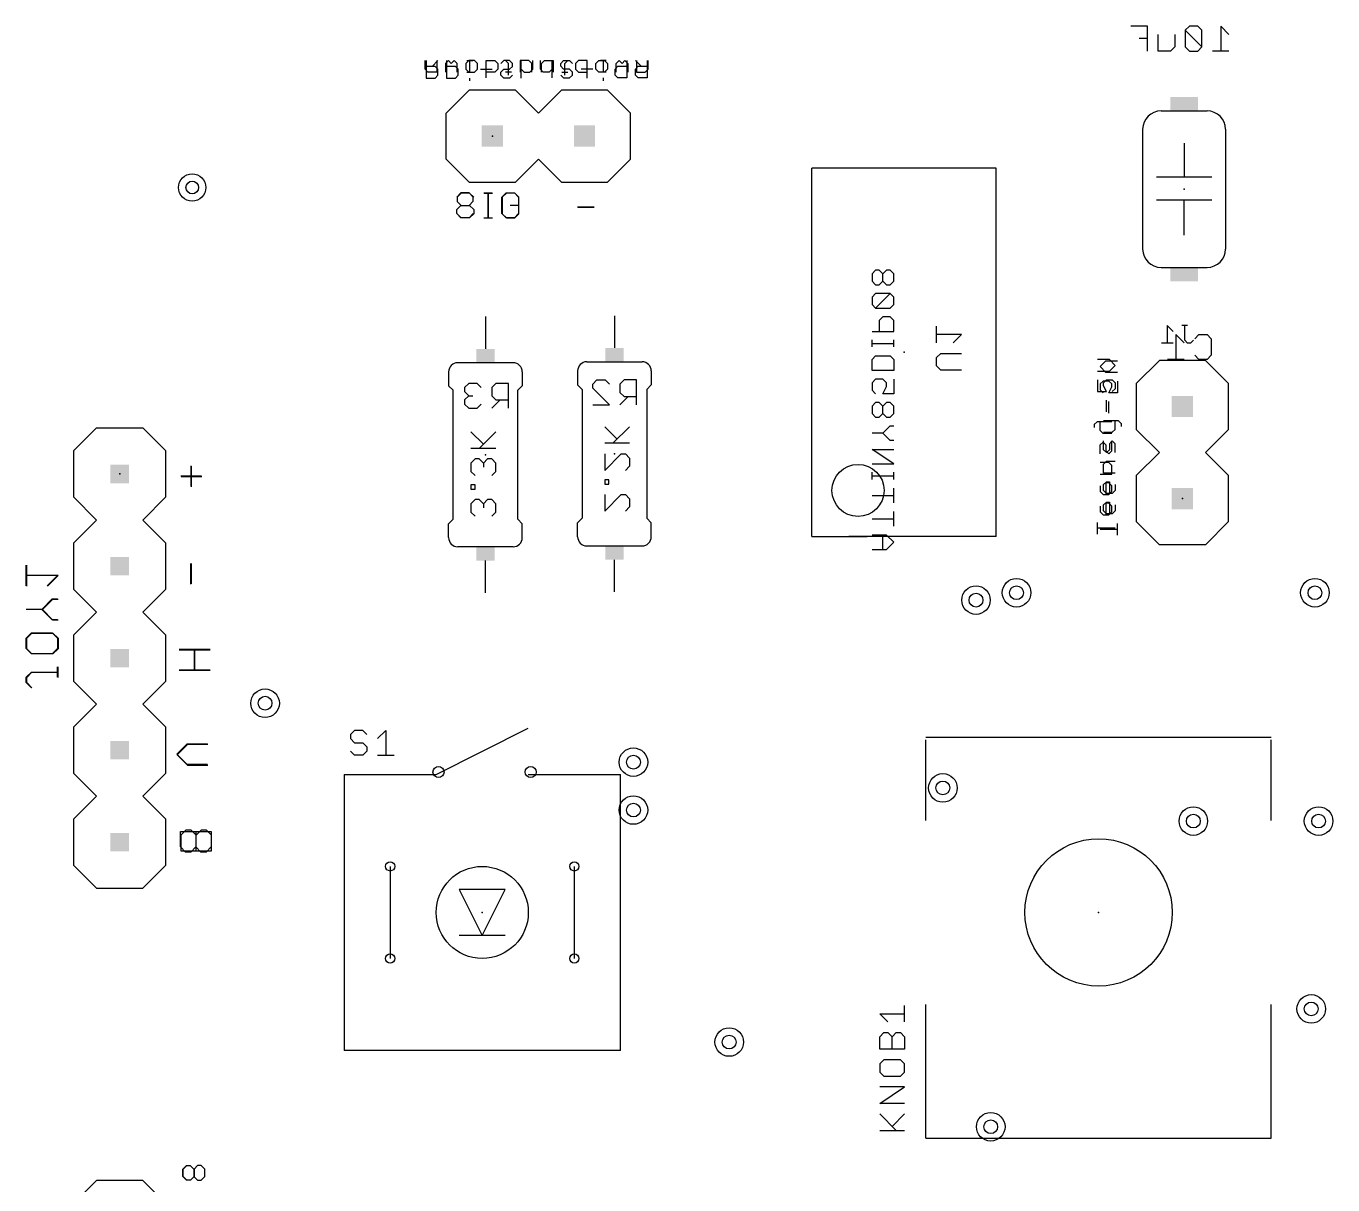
# Model space of a CAD drawing. Extents: x 0 to 100, y 1 to 103.
# Drawn here: x 0.42 to 36.46, y 67.48 to 99.45 of the extents above; entities that cross this region are included whole.
import ezdxf

# ---------------------------------------------------------------- set-up
doc = ezdxf.new("R2010")
doc.units = 0
for name, color, linetype in [('18', 82, 'CONTINUOUS'), ('21', 253, 'CONTINUOUS'), ('22', 253, 'CONTINUOUS'), ('23', 7, 'CONTINUOUS'), ('24', 7, 'CONTINUOUS'), ('25', 253, 'CONTINUOUS'), ('26', 253, 'CONTINUOUS'), ('27', 253, 'CONTINUOUS'), ('28', 253, 'CONTINUOUS'), ('44', 253, 'CONTINUOUS'), ('52', 253, 'CONTINUOUS')]:
    doc.layers.add(name, color=color, linetype=linetype)

# ---------------------------------------------------------------- blocks, each defined once
blk = doc.blocks.new('RECT')
blk.add_solid([(-0.5, -0.5), (0.5, -0.5), (-0.5, 0.5), (0.5, 0.5)])
blk = doc.blocks.new('ROUNDV')
blk.add_circle((0, 0), 0.5)

msp = doc.modelspace()

# ---------------------------------------------------------------- linework, layer by layer
at = {"layer": '21'}
for p, q in [((11.73, 78.81), (14.27, 80.08)), ((34.7625, 79.826), (25.2375, 79.826)), ((25.2375, 77.54), (25.2375, 79.7625)), ((34.7625, 77.54), (34.7625, 79.7625)), ((9.19, 78.81), (9.19, 71.19)), ((9.19, 78.81), (11.73, 78.81)), ((14.27, 78.81), (16.81, 78.81)), ((16.81, 71.19), (16.81, 78.81)), ((10.46, 76.27), (10.46, 73.73)), ((15.54, 76.27), (15.54, 73.73)), ((13.635, 75.635), (12.365, 75.635)), ((12.365, 75.635), (13, 74.365)), ((13, 74.365), (13.635, 75.635)), ((13, 74.365), (12.365, 74.365)), ((13.635, 74.365), (13, 74.365)), ((25.2375, 68.777), (25.2375, 72.46)), ((34.7625, 68.777), (34.7625, 72.46)), ((16.81, 71.19), (9.19, 71.19)), ((25.2375, 68.777), (34.7625, 68.777))]:
    msp.add_line(p, q, dxfattribs=at)
for centre, radius in [((11.794, 78.873), 0.1524), ((14.334, 78.873), 0.1524), ((30, 75), 2.032), ((10.46, 76.27), 0.127), ((13, 75), 1.27), ((15.54, 76.27), 0.127), ((10.46, 73.73), 0.127), ((15.54, 73.73), 0.127)]:
    msp.add_circle(centre, radius, dxfattribs=at)
at = {"layer": '22'}
for p, q in [((12.009, 97.054), (12.644, 97.689)), ((13.914, 97.689), (12.644, 97.689)), ((14.549, 97.054), (13.914, 97.689)), ((15.184, 97.689), (14.549, 97.054)), ((16.454, 97.689), (15.184, 97.689)), ((17.089, 97.054), (16.454, 97.689)), ((12.009, 95.784), (12.009, 97.054)), ((17.089, 95.784), (17.089, 97.054)), ((31.2154, 96.6046), (31.2154, 93.3026)), ((33.5014, 96.6046), (33.5014, 93.3026)), ((32.3584, 96.2236), (32.3584, 95.2838)), ((12.644, 95.149), (12.009, 95.784)), ((13.914, 95.149), (14.549, 95.784)), ((14.549, 95.784), (15.184, 95.149)), ((16.454, 95.149), (17.089, 95.784)), ((27.1746, 95.5324), (22.0946, 95.5324)), ((22.0946, 85.3724), (22.0946, 95.5324)), ((27.1746, 85.3724), (27.1746, 95.5324)), ((32.3584, 95.2838), (31.5964, 95.2838)), ((33.1204, 95.2838), (32.3584, 95.2838)), ((12.644, 95.149), (13.914, 95.149)), ((15.184, 95.149), (16.454, 95.149)), ((32.3584, 94.6488), (31.5964, 94.6488)), ((33.1204, 94.6488), (32.3584, 94.6488)), ((32.3584, 93.6836), (32.3584, 94.6488)), ((13.851, 90.1664), (12.327, 90.1664)), ((15.885, 90.1918), (17.409, 90.1918)), ((31.676, 90.226), (31.041, 89.591)), ((32.946, 90.226), (31.676, 90.226)), ((33.581, 89.591), (32.946, 90.226)), ((12.073, 89.9124), (12.073, 89.5314)), ((14.105, 89.9124), (14.105, 89.5314)), ((15.631, 89.9378), (15.631, 89.5568)), ((17.663, 89.9378), (17.663, 89.5568)), ((12.2, 89.4044), (12.073, 89.5314)), ((12.2, 85.8484), (12.2, 89.4044)), ((13.978, 89.4044), (14.105, 89.5314)), ((13.978, 85.8484), (13.978, 89.4044)), ((15.758, 89.4298), (15.631, 89.5568)), ((15.758, 89.4298), (15.758, 85.8738)), ((17.536, 89.4298), (17.663, 89.5568)), ((17.536, 89.4298), (17.536, 85.8738)), ((31.041, 89.591), (31.041, 88.321)), ((33.581, 88.321), (33.581, 89.591)), ((1.73, 87.7316), (2.365, 88.3666)), ((2.365, 88.3666), (3.635, 88.3666)), ((3.635, 88.3666), (4.27, 87.7316)), ((31.041, 88.321), (31.676, 87.686)), ((32.946, 87.686), (33.581, 88.321)), ((1.73, 87.7316), (1.73, 86.4616)), ((4.27, 86.4616), (4.27, 87.7316)), ((31.676, 87.686), (31.041, 87.051)), ((33.581, 87.051), (32.946, 87.686)), ((31.041, 87.051), (31.041, 85.781)), ((33.581, 85.781), (33.581, 87.051)), ((1.73, 86.4616), (2.365, 85.8266)), ((3.635, 85.8266), (4.27, 86.4616)), ((2.365, 85.8266), (1.73, 85.1916)), ((4.27, 85.1916), (3.635, 85.8266)), ((12.2, 85.8484), (12.073, 85.7214)), ((13.978, 85.8484), (14.105, 85.7214)), ((15.758, 85.8738), (15.631, 85.7468)), ((17.536, 85.8738), (17.663, 85.7468)), ((31.676, 85.146), (31.041, 85.781)), ((33.581, 85.781), (32.946, 85.146)), ((12.073, 85.3404), (12.073, 85.7214)), ((14.105, 85.3404), (14.105, 85.7214)), ((15.631, 85.3658), (15.631, 85.7468)), ((17.663, 85.3658), (17.663, 85.7468)), ((1.73, 85.1916), (1.73, 83.9216)), ((4.27, 83.9216), (4.27, 85.1916)), ((13.851, 85.0864), (12.327, 85.0864)), ((15.885, 85.1118), (17.409, 85.1118)), ((22.0946, 85.3724), (23.1106, 85.3724)), ((27.1746, 85.3724), (23.1106, 85.3724)), ((23.1106, 85.3724), (23.6186, 85.3724)), ((32.946, 85.146), (31.676, 85.146)), ((1.73, 83.9216), (2.365, 83.2866)), ((3.635, 83.2866), (4.27, 83.9216)), ((2.365, 83.2866), (1.73, 82.6516)), ((4.27, 82.6516), (3.635, 83.2866)), ((1.73, 82.6516), (1.73, 81.3816)), ((4.27, 81.3816), (4.27, 82.6516)), ((1.73, 81.3816), (2.365, 80.7466)), ((3.635, 80.7466), (4.27, 81.3816)), ((1.73, 80.1116), (2.365, 80.7466)), ((3.635, 80.7466), (4.27, 80.1116)), ((1.73, 80.1116), (1.73, 78.8416)), ((4.27, 78.8416), (4.27, 80.1116)), ((1.73, 78.8416), (2.365, 78.2066)), ((3.635, 78.2066), (4.27, 78.8416)), ((2.365, 78.2066), (1.73, 77.5716)), ((4.27, 77.5716), (3.635, 78.2066)), ((1.73, 77.5716), (1.73, 76.3016)), ((4.27, 76.3016), (4.27, 77.5716)), ((1.73, 76.3016), (2.365, 75.6666)), ((3.635, 75.6666), (4.27, 76.3016)), ((2.365, 75.6666), (3.635, 75.6666)), ((2.365, 67.603), (1.73, 66.968)), ((3.635, 67.603), (2.365, 67.603)), ((4.27, 66.968), (3.635, 67.603))]:
    msp.add_line(p, q, dxfattribs=at)
msp.add_circle((23.3646, 86.6424), 0.7184, dxfattribs=at)
for centre, radius, start, end in [((31.7234, 96.6046), 0.508, 90, 180), ((32.9934, 96.6046), 0.508, 0, 90), ((31.7234, 93.3026), 0.508, 180, 270), ((32.9934, 93.3026), 0.508, 270, 0), ((12.327, 89.9124), 0.254, 90, 180), ((13.851, 89.9124), 0.254, 0, 90), ((15.885, 89.9378), 0.254, 90, 180), ((17.409, 89.9378), 0.254, 0, 90), ((12.327, 85.3404), 0.254, 180, 270), ((13.851, 85.3404), 0.254, 270, 0), ((15.885, 85.3658), 0.254, 180, 270), ((17.409, 85.3658), 0.254, 270, 0)]:
    msp.add_arc(centre, radius, start, end, dxfattribs=at)
at = {"layer": '23'}
for p in [(13, 75), (30, 75)]:
    msp.add_point(p, dxfattribs=at)
at = {"layer": '24'}
for p in [(13.279, 96.419), (32.3584, 94.9536), (24.6346, 90.4524), (13.089, 87.6264), (16.647, 87.6518), (3, 87.0966), (32.311, 86.416)]:
    msp.add_point(p, dxfattribs=at)
at = {"layer": '25'}
for p, q in [((9.4779, 80.0239), (9.3635, 79.9095)), ((9.7067, 80.0239), (9.4779, 80.0239)), ((9.8211, 79.9095), (9.7067, 80.0239)), ((10.1119, 79.7951), (10.3407, 80.0239)), ((10.3407, 80.0239), (10.3407, 79.3375)), ((9.3635, 79.9095), (9.3635, 79.7951)), ((9.3635, 79.7951), (9.4779, 79.6807)), ((9.4779, 79.6807), (9.7067, 79.6807)), ((9.7067, 79.6807), (9.8211, 79.5663)), ((9.4779, 79.3375), (9.3635, 79.4519)), ((9.7067, 79.3375), (9.4779, 79.3375)), ((9.8211, 79.4519), (9.7067, 79.3375)), ((9.8211, 79.5663), (9.8211, 79.4519)), ((10.1119, 79.3375), (10.5695, 79.3375)), ((24.1909, 71.9782), (23.9621, 72.207)), ((23.9621, 72.207), (24.6485, 72.207)), ((24.6485, 71.9782), (24.6485, 72.4358)), ((23.9621, 71.5729), (24.0765, 71.6873)), ((23.9621, 71.2297), (23.9621, 71.5729)), ((24.0765, 71.6873), (24.1909, 71.6873)), ((24.1909, 71.6873), (24.3053, 71.5729)), ((24.3053, 71.5729), (24.4197, 71.6873)), ((24.3053, 71.2297), (24.3053, 71.5729)), ((24.4197, 71.6873), (24.5341, 71.6873)), ((24.5341, 71.6873), (24.6485, 71.5729)), ((24.6485, 71.5729), (24.6485, 71.2297)), ((24.6485, 71.2297), (23.9621, 71.2297)), ((24.0765, 70.9389), (23.9621, 70.8245)), ((23.9621, 70.8245), (23.9621, 70.5957)), ((24.5341, 70.9389), (24.0765, 70.9389)), ((24.6485, 70.8245), (24.5341, 70.9389)), ((24.6485, 70.5957), (24.6485, 70.8245)), ((23.9621, 70.5957), (24.0765, 70.4813)), ((24.0765, 70.4813), (24.5341, 70.4813)), ((24.5341, 70.4813), (24.6485, 70.5957)), ((23.9621, 69.7329), (24.6485, 70.1905)), ((24.6485, 70.1905), (23.9621, 70.1905)), ((24.6485, 69.7329), (23.9621, 69.7329)), ((24.4197, 68.9845), (23.9621, 69.4421)), ((24.3053, 69.0989), (24.6485, 69.4421)), ((23.9621, 68.9845), (24.6485, 68.9845))]:
    msp.add_line(p, q, dxfattribs=at)
at = {"layer": '26'}
for p, q in [((32.0562, 91.0285), (31.8952, 91.1895)), ((31.8952, 91.1895), (31.8952, 90.7065)), ((32.4565, 91.1895), (32.2955, 91.1895)), ((32.376, 90.787), (32.376, 91.1895)), ((25.5321, 90.7133), (25.5321, 91.1709)), ((26.2185, 90.9421), (25.5321, 90.9421)), ((25.9897, 90.7133), (26.2185, 90.9421)), ((32.3605, 90.7147), (32.1317, 90.9435)), ((32.1317, 90.9435), (32.1317, 90.2571)), ((32.6513, 90.8291), (32.7657, 90.9435)), ((32.7657, 90.9435), (32.9945, 90.9435)), ((32.9945, 90.9435), (33.1089, 90.8291)), ((33.1089, 90.8291), (33.1089, 90.3715)), ((32.0562, 90.7065), (31.7342, 90.7065)), ((32.4565, 90.7065), (32.376, 90.787)), ((32.537, 90.7065), (32.4565, 90.7065)), ((32.6175, 90.787), (32.537, 90.7065)), ((25.5321, 90.3081), (25.6465, 90.4225)), ((25.5321, 90.0793), (25.5321, 90.3081)), ((25.6465, 90.4225), (26.2185, 90.4225)), ((32.3605, 90.2571), (31.9029, 90.2571)), ((32.7657, 90.2571), (32.6513, 90.3715)), ((32.9945, 90.2571), (32.7657, 90.2571)), ((33.1089, 90.3715), (32.9945, 90.2571)), ((25.6465, 89.9649), (25.5321, 90.0793)), ((26.2185, 89.9649), (25.6465, 89.9649)), ((12.6287, 89.5965), (12.5143, 89.4821)), ((12.5143, 89.4821), (12.5143, 89.3677)), ((12.8575, 89.5965), (12.6287, 89.5965)), ((12.9719, 89.4821), (12.8575, 89.5965)), ((13.3771, 89.5965), (13.2627, 89.4821)), ((13.2627, 89.4821), (13.2627, 89.2533)), ((13.7203, 89.5965), (13.3771, 89.5965)), ((13.7203, 88.9101), (13.7203, 89.5965)), ((16.0483, 89.5775), (16.1627, 89.6919)), ((16.0483, 89.4631), (16.0483, 89.5775)), ((16.5059, 89.0055), (16.0483, 89.4631)), ((16.1627, 89.6919), (16.3915, 89.6919)), ((16.3915, 89.6919), (16.5059, 89.5775)), ((16.9111, 89.6919), (16.7967, 89.5775)), ((16.7967, 89.5775), (16.7967, 89.3487)), ((17.2543, 89.6919), (16.9111, 89.6919)), ((17.2543, 89.0055), (17.2543, 89.6919)), ((12.5143, 89.3677), (12.6287, 89.2533)), ((12.6287, 89.2533), (12.5143, 89.1389)), ((12.5143, 89.1389), (12.5143, 89.0245)), ((12.5143, 89.0245), (12.6287, 88.9101)), ((12.6287, 89.2533), (12.7431, 89.2533)), ((12.8575, 88.9101), (12.9719, 89.0245)), ((13.2627, 89.2533), (13.3771, 89.1389)), ((13.4915, 89.1389), (13.2627, 88.9101)), ((13.3771, 89.1389), (13.7203, 89.1389)), ((16.7967, 89.3487), (16.9111, 89.2343)), ((17.0255, 89.2343), (16.7967, 89.0055)), ((16.9111, 89.2343), (17.2543, 89.2343)), ((12.6287, 88.9101), (12.8575, 88.9101)), ((16.0483, 89.0055), (16.5059, 89.0055)), ((0.4362, 84.0033), (0.4362, 84.5795)), ((1.3005, 84.2914), (0.4362, 84.2914)), ((1.0124, 84.0033), (1.3005, 84.2914)), ((0.8684, 83.3559), (1.1565, 83.644)), ((1.1565, 83.644), (1.3005, 83.644)), ((0.8684, 83.3559), (0.4362, 83.3559)), ((1.1565, 83.0678), (0.8684, 83.3559)), ((1.3005, 83.0678), (1.1565, 83.0678)), ((0.4362, 82.5644), (0.5803, 82.7085)), ((0.4362, 82.2763), (0.4362, 82.5644)), ((0.5803, 82.7085), (1.1565, 82.7085)), ((1.1565, 82.7085), (1.3005, 82.5644)), ((1.3005, 82.5644), (1.3005, 82.2763)), ((0.5803, 82.1322), (0.4362, 82.2763)), ((1.3005, 82.2763), (1.1565, 82.1322)), ((1.1565, 82.1322), (0.5803, 82.1322)), ((0.4362, 81.4848), (0.5803, 81.6289)), ((0.4362, 81.3408), (0.4362, 81.4848)), ((0.5803, 81.6289), (1.3005, 81.6289)), ((1.3005, 81.4848), (1.3005, 81.7729)), ((0.5803, 81.1967), (0.4362, 81.3408))]:
    msp.add_line(p, q, dxfattribs=at)
at = {"layer": '27'}
for p, q in [((11.4233, 98.264), (11.4233, 98.5055)), ((11.7453, 98.5055), (11.7453, 98.1835)), ((12.0651, 98.5055), (11.9846, 98.425)), ((11.9846, 98.425), (11.9846, 98.1835)), ((12.1456, 98.425), (12.0651, 98.5055)), ((12.2261, 98.5055), (12.1456, 98.425)), ((12.3066, 98.425), (12.2261, 98.5055)), ((12.3066, 98.1835), (12.3066, 98.425)), ((12.6264, 98.5055), (12.5459, 98.425)), ((12.5459, 98.425), (12.5459, 98.264)), ((12.7874, 98.5055), (12.6264, 98.5055)), ((12.8679, 98.425), (12.7874, 98.5055)), ((12.8679, 98.264), (12.8679, 98.425)), ((13.1072, 98.0225), (13.1072, 98.5055)), ((13.1072, 98.5055), (13.3487, 98.5055)), ((13.3487, 98.5055), (13.4292, 98.425)), ((13.4292, 98.425), (13.4292, 98.264)), ((13.7229, 98.425), (13.6424, 98.5055)), ((13.7229, 98.103), (13.7229, 98.425)), ((14.2842, 98.5055), (14.0427, 98.5055)), ((14.0427, 98.5055), (14.0427, 98.1835)), ((14.3647, 98.425), (14.2842, 98.5055)), ((14.3647, 98.1835), (14.3647, 98.425)), ((14.6041, 98.264), (14.6041, 98.5055)), ((14.9261, 98.0225), (14.9261, 98.5055)), ((15.1654, 98.425), (15.2459, 98.5055)), ((15.1654, 98.3445), (15.1654, 98.425)), ((15.2459, 98.5055), (15.4069, 98.5055)), ((15.4069, 98.5055), (15.4874, 98.425)), ((16.4229, 98.5055), (16.2619, 98.5055)), ((16.3424, 98.1835), (16.3424, 98.5055)), ((16.9842, 98.5055), (16.9842, 98.0225)), ((17.3845, 98.3445), (17.2235, 98.5055)), ((17.5455, 98.5055), (17.5455, 98.0225)), ((11.5038, 98.1835), (11.4233, 98.264)), ((11.7453, 98.1835), (11.5038, 98.1835)), ((12.5459, 98.264), (12.6264, 98.1835)), ((12.6264, 98.1835), (12.7874, 98.1835)), ((12.7874, 98.1835), (12.8679, 98.264)), ((13.3487, 98.1835), (13.1072, 98.1835)), ((13.4292, 98.264), (13.3487, 98.1835)), ((13.8034, 98.1835), (13.6424, 98.1835)), ((14.6846, 98.1835), (14.6041, 98.264)), ((14.8456, 98.1835), (14.6846, 98.1835)), ((14.9261, 98.264), (14.8456, 98.1835)), ((15.2459, 98.264), (15.1654, 98.3445)), ((15.1654, 98.103), (15.2459, 98.0225)), ((15.4069, 98.264), (15.2459, 98.264)), ((15.4874, 98.1835), (15.4069, 98.264)), ((15.4069, 98.0225), (15.4874, 98.103)), ((15.4874, 98.103), (15.4874, 98.1835)), ((16.0487, 98.264), (15.7267, 98.264)), ((16.4229, 98.1835), (16.3424, 98.1835)), ((16.6622, 98.264), (16.7427, 98.3445)), ((16.6622, 98.103), (16.6622, 98.264)), ((16.7427, 98.0225), (16.6622, 98.103)), ((16.7427, 98.3445), (16.9842, 98.3445)), ((17.2235, 98.264), (17.304, 98.3445)), ((17.2235, 98.103), (17.2235, 98.264)), ((17.304, 98.0225), (17.2235, 98.103)), ((17.304, 98.3445), (17.5455, 98.3445)), ((15.2459, 98.0225), (15.4069, 98.0225)), ((16.3424, 97.942), (16.3424, 98.0225)), ((16.9842, 98.0225), (16.7427, 98.0225)), ((17.5455, 98.0225), (17.304, 98.0225)), ((12.4211, 94.8461), (12.3067, 94.7317)), ((12.6499, 94.8461), (12.4211, 94.8461)), ((12.7643, 94.7317), (12.6499, 94.8461)), ((13.0551, 94.8461), (13.2839, 94.8461)), ((13.1695, 94.1597), (13.1695, 94.8461)), ((13.6685, 94.8461), (13.5541, 94.7317)), ((13.8973, 94.8461), (13.6685, 94.8461)), ((14.0117, 94.7317), (13.8973, 94.8461)), ((12.3067, 94.7317), (12.3067, 94.6173)), ((12.3067, 94.6173), (12.4211, 94.5029)), ((12.4211, 94.5029), (12.6499, 94.5029)), ((12.6499, 94.5029), (12.7643, 94.3885)), ((13.5541, 94.7317), (13.5541, 94.2741)), ((14.0117, 94.5029), (13.7829, 94.5029)), ((14.0117, 94.2741), (14.0117, 94.5029)), ((15.6341, 94.4529), (16.0917, 94.4529)), ((12.4211, 94.1597), (12.3067, 94.2741)), ((12.6499, 94.1597), (12.4211, 94.1597)), ((12.7643, 94.2741), (12.6499, 94.1597)), ((12.7643, 94.3885), (12.7643, 94.2741)), ((13.0551, 94.1597), (13.2839, 94.1597)), ((13.5541, 94.2741), (13.6685, 94.1597)), ((13.6685, 94.1597), (13.8973, 94.1597)), ((13.8973, 94.1597), (14.0117, 94.2741)), ((30.2965, 90.252), (29.9745, 90.252)), ((30.4575, 90.091), (30.2965, 90.252)), ((29.9745, 89.93), (30.2965, 89.93)), ((30.2965, 89.93), (30.4575, 90.091)), ((29.9745, 89.6907), (29.9745, 89.3687)), ((30.1355, 89.6102), (30.216, 89.6907)), ((30.1355, 89.5297), (30.1355, 89.6102)), ((30.216, 89.3687), (30.1355, 89.5297)), ((30.216, 89.6907), (30.377, 89.6907)), ((30.377, 89.6907), (30.4575, 89.6102)), ((30.4575, 89.4492), (30.377, 89.3687)), ((30.4575, 89.6102), (30.4575, 89.4492)), ((29.9745, 89.3687), (30.216, 89.3687)), ((30.216, 88.8074), (30.216, 89.1294)), ((30.1355, 88.5681), (30.538, 88.5681)), ((30.377, 88.246), (30.4575, 88.3265)), ((30.4575, 88.3265), (30.4575, 88.5681)), ((30.538, 88.5681), (30.6185, 88.4876)), ((30.6185, 88.4876), (30.6185, 88.407)), ((30.1355, 88.246), (30.377, 88.246)), ((30.1355, 87.7652), (30.1355, 88.0067)), ((30.377, 88.0067), (30.2965, 87.9262)), ((30.4575, 87.9262), (30.377, 88.0067)), ((30.216, 87.6847), (30.1355, 87.7652)), ((30.2965, 87.7652), (30.216, 87.6847)), ((30.2965, 87.9262), (30.2965, 87.7652)), ((30.4575, 87.6847), (30.4575, 87.9262)), ((4.9796, 86.742), (4.9796, 87.3076)), ((30.1355, 87.3649), (30.216, 87.4454)), ((30.1355, 87.1234), (30.1355, 87.3649)), ((30.216, 87.4454), (30.4575, 87.4454)), ((4.6969, 87.0248), (5.2624, 87.0248)), ((30.4575, 87.1234), (30.1355, 87.1234)), ((30.1355, 86.8036), (30.216, 86.8841)), ((30.216, 86.8841), (30.2965, 86.8841)), ((30.2965, 86.8841), (30.2965, 86.5621)), ((30.1355, 86.6426), (30.1355, 86.8036)), ((30.216, 86.5621), (30.1355, 86.6426)), ((30.377, 86.5621), (30.216, 86.5621)), ((30.4575, 86.6426), (30.377, 86.5621)), ((30.4575, 86.8036), (30.4575, 86.6426)), ((30.1355, 86.2423), (30.216, 86.3228)), ((30.1355, 86.0813), (30.1355, 86.2423)), ((30.216, 86.3228), (30.2965, 86.3228)), ((30.2965, 86.3228), (30.2965, 86.0008)), ((30.4575, 86.2423), (30.4575, 86.0813)), ((30.216, 86.0008), (30.1355, 86.0813)), ((30.377, 86.0008), (30.216, 86.0008)), ((30.4575, 86.0813), (30.377, 86.0008)), ((29.9745, 85.4395), (29.9745, 85.7615)), ((30.4575, 85.6005), (29.9745, 85.6005)), ((4.9796, 84.062), (4.9796, 84.6276)), ((4.6455, 82.2476), (5.4938, 82.2476)), ((5.0696, 81.682), (5.0696, 82.2476)), ((5.4938, 81.682), (4.6455, 81.682)), ((4.869, 79.6304), (4.5862, 79.3476)), ((4.5862, 79.3476), (4.869, 79.0649)), ((5.4345, 79.6304), (4.869, 79.6304)), ((4.869, 79.0649), (5.4345, 79.0649)), ((4.6762, 77.2304), (5.5245, 77.2304)), ((4.6762, 76.8062), (4.6762, 77.2304)), ((5.1004, 77.2304), (5.1004, 76.8062)), ((5.5245, 77.2304), (5.5245, 76.8062)), ((4.8176, 76.6649), (4.6762, 76.8062)), ((5.1004, 76.8062), (4.959, 76.6649)), ((5.2418, 76.6649), (5.1004, 76.8062)), ((5.5245, 76.8062), (5.3831, 76.6649)), ((4.959, 76.6649), (4.8176, 76.6649)), ((5.3831, 76.6649), (5.2418, 76.6649)), ((4.7508, 67.9164), (4.8506, 68.0162)), ((4.7508, 67.7167), (4.7508, 67.9164)), ((5.1501, 68.0162), (5.0503, 67.9164)), ((5.0503, 67.9164), (5.0503, 67.7167)), ((5.2499, 68.0162), (5.1501, 68.0162)), ((5.3497, 67.9164), (5.2499, 68.0162)), ((5.3497, 67.7167), (5.3497, 67.9164)), ((4.8506, 67.6169), (4.7508, 67.7167)), ((4.9504, 67.6169), (4.8506, 67.6169)), ((5.0503, 67.7167), (4.9504, 67.6169)), ((5.2499, 67.6169), (5.3497, 67.7167))]:
    msp.add_line(p, q, dxfattribs=at)
at = {"layer": '28'}
for p, q in [((31.3507, 99.4515), (30.8931, 99.4515)), ((31.3507, 98.7651), (31.3507, 99.4515)), ((31.6415, 98.7651), (31.6415, 99.2227)), ((32.0991, 99.2227), (32.0991, 98.8795)), ((32.5043, 99.4515), (32.3899, 99.3371)), ((32.3899, 99.3371), (32.3899, 98.8795)), ((32.8475, 98.8795), (32.3899, 99.3371)), ((32.7331, 99.4515), (32.5043, 99.4515)), ((32.8475, 99.3371), (32.7331, 99.4515)), ((32.8475, 98.8795), (32.8475, 99.3371)), ((33.5959, 99.2227), (33.3671, 99.4515)), ((33.3671, 99.4515), (33.3671, 98.7651)), ((31.3507, 99.1083), (31.1219, 99.1083)), ((31.9847, 98.7651), (31.6415, 98.7651)), ((32.0991, 98.8795), (31.9847, 98.7651)), ((32.3899, 98.8795), (32.5043, 98.7651)), ((32.5043, 98.7651), (32.7331, 98.7651)), ((32.7331, 98.7651), (32.8475, 98.8795)), ((33.5959, 98.7651), (33.1383, 98.7651)), ((11.4565, 98.5025), (11.4565, 98.0195)), ((11.6175, 98.3415), (11.7785, 98.5025)), ((12.0178, 98.5025), (12.0178, 98.0195)), ((12.5791, 98.5025), (12.7401, 98.5025)), ((12.6596, 98.1805), (12.6596, 98.5025)), ((13.5951, 98.5025), (13.5146, 98.422)), ((13.7561, 98.5025), (13.5951, 98.5025)), ((13.8366, 98.422), (13.7561, 98.5025)), ((13.8366, 98.3415), (13.8366, 98.422)), ((14.0759, 98.0195), (14.0759, 98.5025)), ((14.3979, 98.261), (14.3979, 98.5025)), ((14.6373, 98.422), (14.7178, 98.5025)), ((14.6373, 98.1805), (14.6373, 98.422)), ((14.7178, 98.5025), (14.9593, 98.5025)), ((14.9593, 98.5025), (14.9593, 98.1805)), ((15.2791, 98.422), (15.3596, 98.5025)), ((15.2791, 98.1), (15.2791, 98.422)), ((15.6533, 98.5025), (15.5728, 98.422)), ((15.5728, 98.422), (15.5728, 98.261)), ((15.8948, 98.5025), (15.6533, 98.5025)), ((15.8948, 98.0195), (15.8948, 98.5025)), ((16.1341, 98.422), (16.2146, 98.5025)), ((16.1341, 98.261), (16.1341, 98.422)), ((16.2146, 98.5025), (16.3756, 98.5025)), ((16.3756, 98.5025), (16.4561, 98.422)), ((16.4561, 98.422), (16.4561, 98.261)), ((16.6954, 98.422), (16.7759, 98.5025)), ((16.6954, 98.1805), (16.6954, 98.422)), ((16.7759, 98.5025), (16.8564, 98.422)), ((16.8564, 98.422), (16.9369, 98.5025)), ((16.9369, 98.5025), (17.0174, 98.422)), ((17.0174, 98.422), (17.0174, 98.1805)), ((17.2567, 98.5025), (17.2567, 98.1805)), ((17.5787, 98.261), (17.5787, 98.5025)), ((11.698, 98.3415), (11.4565, 98.3415)), ((11.7785, 98.261), (11.698, 98.3415)), ((11.698, 98.0195), (11.7785, 98.1)), ((11.7785, 98.1), (11.7785, 98.261)), ((12.2593, 98.3415), (12.0178, 98.3415)), ((12.3398, 98.261), (12.2593, 98.3415)), ((12.2593, 98.0195), (12.3398, 98.1)), ((12.3398, 98.1), (12.3398, 98.261)), ((12.5791, 98.1805), (12.6596, 98.1805)), ((12.9533, 98.261), (13.2753, 98.261)), ((13.5146, 98.1805), (13.5951, 98.261)), ((13.5146, 98.1), (13.5146, 98.1805)), ((13.5951, 98.0195), (13.5146, 98.1)), ((13.5951, 98.261), (13.7561, 98.261)), ((13.7561, 98.261), (13.8366, 98.3415)), ((13.8366, 98.1), (13.7561, 98.0195)), ((14.0759, 98.261), (14.1564, 98.1805)), ((14.1564, 98.1805), (14.3175, 98.1805)), ((14.3175, 98.1805), (14.3979, 98.261)), ((15.1986, 98.1805), (15.3596, 98.1805)), ((15.5728, 98.261), (15.6533, 98.1805)), ((15.6533, 98.1805), (15.8948, 98.1805)), ((16.2146, 98.1805), (16.1341, 98.261)), ((16.3756, 98.1805), (16.2146, 98.1805)), ((16.4561, 98.261), (16.3756, 98.1805)), ((17.2567, 98.1805), (17.4982, 98.1805)), ((17.4982, 98.1805), (17.5787, 98.261)), ((11.4565, 98.0195), (11.698, 98.0195)), ((12.0178, 98.0195), (12.2593, 98.0195)), ((12.6596, 97.939), (12.6596, 98.0195)), ((13.7561, 98.0195), (13.5951, 98.0195)), ((12.4099, 94.8505), (12.2955, 94.7361)), ((12.6387, 94.8505), (12.4099, 94.8505)), ((12.7531, 94.7361), (12.6387, 94.8505)), ((13.0439, 94.8505), (13.2727, 94.8505)), ((13.1583, 94.8505), (13.1583, 94.1641)), ((13.5429, 94.7361), (13.6573, 94.8505)), ((13.6573, 94.8505), (13.8861, 94.8505)), ((13.8861, 94.8505), (14.0005, 94.7361)), ((12.2955, 94.3929), (12.4099, 94.5073)), ((12.4099, 94.5073), (12.6387, 94.5073)), ((12.6387, 94.5073), (12.7531, 94.6217)), ((12.7531, 94.6217), (12.7531, 94.7361)), ((13.5429, 94.2785), (13.5429, 94.7361)), ((14.0005, 94.5073), (13.7717, 94.5073)), ((14.0005, 94.7361), (14.0005, 94.5073)), ((15.6315, 94.4653), (16.0891, 94.4653)), ((12.2955, 94.2785), (12.2955, 94.3929)), ((12.4099, 94.1641), (12.2955, 94.2785)), ((12.6387, 94.1641), (12.4099, 94.1641)), ((12.7531, 94.2785), (12.6387, 94.1641)), ((13.0439, 94.1641), (13.2727, 94.1641)), ((13.6573, 94.1641), (13.5429, 94.2785)), ((13.8861, 94.1641), (13.6573, 94.1641)), ((14.0005, 94.2785), (13.8861, 94.1641)), ((23.851, 92.7179), (23.7512, 92.6181)), ((23.9508, 92.7179), (23.851, 92.7179)), ((24.0507, 92.6181), (23.9508, 92.7179)), ((24.1505, 92.7179), (24.0507, 92.6181)), ((24.2503, 92.7179), (24.1505, 92.7179)), ((24.3501, 92.6181), (24.2503, 92.7179)), ((23.7512, 92.6181), (23.7512, 92.4185)), ((23.7512, 92.4185), (23.851, 92.3186)), ((23.851, 92.3186), (23.9508, 92.3186)), ((23.9508, 92.3186), (24.0507, 92.4185)), ((24.0507, 92.4185), (24.0507, 92.6181)), ((24.0507, 92.4185), (24.1505, 92.3186)), ((24.1505, 92.3186), (24.2503, 92.3186)), ((24.2503, 92.3186), (24.3501, 92.4185)), ((24.3501, 92.4185), (24.3501, 92.6181)), ((23.851, 92.0734), (23.7512, 91.9735)), ((23.7512, 91.9735), (23.7512, 91.7739)), ((24.2503, 92.0734), (23.851, 92.0734)), ((23.851, 91.6741), (24.2503, 92.0734)), ((24.3501, 91.9735), (24.2503, 92.0734)), ((24.3501, 91.7739), (24.3501, 91.9735)), ((23.7512, 91.7739), (23.851, 91.6741)), ((23.851, 91.6741), (24.2503, 91.6741)), ((24.2503, 91.6741), (24.3501, 91.7739)), ((24.0507, 91.4288), (23.9508, 91.329)), ((23.9508, 91.329), (23.9508, 91.0295)), ((24.2503, 91.4288), (24.0507, 91.4288)), ((24.3501, 91.329), (24.2503, 91.4288)), ((24.3501, 91.0295), (24.3501, 91.329)), ((23.7512, 91.0295), (24.3501, 91.0295)), ((23.7512, 90.5998), (23.7512, 90.7995)), ((23.7512, 90.6997), (24.3501, 90.6997)), ((24.3501, 90.5998), (24.3501, 90.7995)), ((23.7512, 90.2547), (23.851, 90.3546)), ((23.7512, 89.9553), (23.7512, 90.2547)), ((23.851, 90.3546), (24.2503, 90.3546)), ((24.2503, 90.3546), (24.3501, 90.2547)), ((24.3501, 90.2547), (24.3501, 89.9553)), ((30.0425, 90.061), (30.2035, 90.222)), ((30.2035, 90.222), (30.5255, 90.222)), ((24.3501, 89.9553), (23.7512, 89.9553)), ((30.2035, 89.9), (30.0425, 90.061)), ((30.5255, 89.9), (30.2035, 89.9)), ((23.851, 89.71), (23.7512, 89.6102)), ((23.7512, 89.6102), (23.7512, 89.4106)), ((23.7512, 89.4106), (23.851, 89.3107)), ((24.0507, 89.71), (23.851, 89.71)), ((24.1505, 89.6102), (24.0507, 89.71)), ((24.0507, 89.3107), (24.1505, 89.5104)), ((24.1505, 89.5104), (24.1505, 89.6102)), ((24.3501, 89.71), (24.3501, 89.3107)), ((30.123, 89.6607), (30.0425, 89.5802)), ((30.0425, 89.5802), (30.0425, 89.4192)), ((30.0425, 89.4192), (30.123, 89.3387)), ((30.284, 89.6607), (30.123, 89.6607)), ((30.3645, 89.5802), (30.284, 89.6607)), ((30.284, 89.3387), (30.3645, 89.4997)), ((30.3645, 89.4997), (30.3645, 89.5802)), ((30.5255, 89.6607), (30.5255, 89.3387)), ((23.851, 89.0655), (23.7512, 88.9656)), ((23.9508, 89.0655), (23.851, 89.0655)), ((24.0507, 88.9656), (23.9508, 89.0655)), ((24.3501, 89.3107), (24.0507, 89.3107)), ((24.1505, 89.0655), (24.0507, 88.9656)), ((24.2503, 89.0655), (24.1505, 89.0655)), ((24.3501, 88.9656), (24.2503, 89.0655)), ((30.5255, 89.3387), (30.284, 89.3387)), ((30.284, 88.7774), (30.284, 89.0994)), ((23.7512, 88.9656), (23.7512, 88.766)), ((23.7512, 88.766), (23.851, 88.6662)), ((23.851, 88.6662), (23.9508, 88.6662)), ((23.9508, 88.6662), (24.0507, 88.766)), ((24.0507, 88.766), (24.0507, 88.9656)), ((24.0507, 88.766), (24.1505, 88.6662)), ((24.1505, 88.6662), (24.2503, 88.6662)), ((24.2503, 88.6662), (24.3501, 88.766)), ((24.3501, 88.766), (24.3501, 88.9656)), ((16.7207, 88.0567), (16.3775, 88.3999)), ((16.6063, 87.9423), (17.0639, 88.3999)), ((24.0507, 88.2213), (24.2503, 88.4209)), ((24.2503, 88.4209), (24.3501, 88.4209)), ((29.962, 88.5381), (29.8815, 88.4576)), ((29.8815, 88.4576), (29.8815, 88.3771)), ((30.3645, 88.5381), (29.962, 88.5381)), ((30.0425, 88.2965), (30.0425, 88.5381)), ((13.0317, 87.9173), (12.6885, 88.2605)), ((12.9173, 87.8029), (13.3749, 88.2605)), ((17.0639, 87.9423), (16.3775, 87.9423)), ((24.0507, 88.2213), (23.7512, 88.2213)), ((24.2503, 88.0216), (24.0507, 88.2213)), ((24.3501, 88.0216), (24.2503, 88.0216)), ((30.123, 88.216), (30.0425, 88.2965)), ((30.0425, 87.8962), (30.123, 87.9767)), ((30.3645, 88.216), (30.123, 88.216)), ((30.123, 87.9767), (30.2035, 87.8962)), ((30.3645, 87.7352), (30.3645, 87.9767)), ((13.3749, 87.8029), (12.6885, 87.8029)), ((16.3775, 87.6515), (16.3775, 87.1939)), ((16.3775, 87.1939), (16.8351, 87.6515)), ((16.8351, 87.6515), (16.9495, 87.6515)), ((16.9495, 87.6515), (17.0639, 87.5371)), ((24.3501, 87.3771), (23.7512, 87.7764)), ((23.7512, 87.7764), (24.3501, 87.7764)), ((30.0425, 87.6547), (30.0425, 87.8962)), ((30.2035, 87.8962), (30.2035, 87.7352)), ((30.2035, 87.7352), (30.284, 87.6547)), ((30.284, 87.6547), (30.3645, 87.7352)), ((4.9734, 86.756), (4.9734, 87.3216)), ((12.8029, 87.5121), (12.6885, 87.3977)), ((12.6885, 87.3977), (12.6885, 87.1689)), ((12.9173, 87.5121), (12.8029, 87.5121)), ((13.0317, 87.3977), (12.9173, 87.5121)), ((13.1461, 87.5121), (13.0317, 87.3977)), ((13.0317, 87.3977), (13.0317, 87.2833)), ((13.2605, 87.5121), (13.1461, 87.5121)), ((13.3749, 87.3977), (13.2605, 87.5121)), ((13.3749, 87.1689), (13.3749, 87.3977)), ((17.0639, 87.3083), (16.9495, 87.1939)), ((17.0639, 87.5371), (17.0639, 87.3083)), ((23.7512, 87.3771), (24.3501, 87.3771)), ((30.284, 87.4154), (30.0425, 87.4154)), ((30.3645, 87.3349), (30.284, 87.4154)), ((30.3645, 87.0934), (30.3645, 87.3349)), ((5.2561, 87.0388), (4.6906, 87.0388)), ((12.6885, 87.1689), (12.8029, 87.0545)), ((13.2605, 87.0545), (13.3749, 87.1689)), ((16.4919, 86.9341), (16.3775, 86.9341)), ((16.3775, 86.9341), (16.3775, 86.8197)), ((16.4919, 86.8197), (16.4919, 86.9341)), ((23.7512, 86.9474), (23.7512, 87.147)), ((23.7512, 87.0472), (24.3501, 87.0472)), ((24.3501, 86.9474), (24.3501, 87.147)), ((30.0425, 87.0934), (30.3645, 87.0934)), ((12.8029, 86.7947), (12.6885, 86.7947)), ((12.6885, 86.7947), (12.6885, 86.6803)), ((12.6885, 86.6803), (12.8029, 86.6803)), ((12.8029, 86.6803), (12.8029, 86.7947)), ((16.3775, 86.8197), (16.4919, 86.8197)), ((16.3775, 86.5289), (16.3775, 86.0713)), ((16.3775, 86.0713), (16.8351, 86.5289)), ((16.8351, 86.5289), (16.9495, 86.5289)), ((16.9495, 86.5289), (17.0639, 86.4145)), ((23.7512, 86.5025), (24.3501, 86.5025)), ((24.3501, 86.3028), (24.3501, 86.7021)), ((30.0425, 86.7736), (30.0425, 86.6126)), ((30.0425, 86.6126), (30.123, 86.5321)), ((30.123, 86.5321), (30.284, 86.5321)), ((30.284, 86.8541), (30.2035, 86.8541)), ((30.2035, 86.8541), (30.2035, 86.5321)), ((30.3645, 86.7736), (30.284, 86.8541)), ((30.284, 86.5321), (30.3645, 86.6126)), ((30.3645, 86.6126), (30.3645, 86.7736)), ((12.8029, 86.3895), (12.6885, 86.2751)), ((12.6885, 86.2751), (12.6885, 86.0463)), ((12.9173, 86.3895), (12.8029, 86.3895)), ((13.0317, 86.2751), (12.9173, 86.3895)), ((13.1461, 86.3895), (13.0317, 86.2751)), ((13.0317, 86.2751), (13.0317, 86.1607)), ((13.2605, 86.3895), (13.1461, 86.3895)), ((13.3749, 86.2751), (13.2605, 86.3895)), ((13.3749, 86.0463), (13.3749, 86.2751)), ((17.0639, 86.1857), (16.9495, 86.0713)), ((17.0639, 86.4145), (17.0639, 86.1857)), ((30.0425, 86.2123), (30.0425, 86.0513)), ((30.284, 86.2928), (30.2035, 86.2928)), ((30.2035, 86.2928), (30.2035, 85.9708)), ((30.3645, 86.2123), (30.284, 86.2928)), ((30.3645, 86.0513), (30.3645, 86.2123)), ((12.6885, 86.0463), (12.8029, 85.9319)), ((13.2605, 85.9319), (13.3749, 86.0463)), ((23.7512, 85.8579), (24.3501, 85.8579)), ((24.3501, 85.6583), (24.3501, 86.0576)), ((30.0425, 86.0513), (30.123, 85.9708)), ((30.123, 85.9708), (30.284, 85.9708)), ((30.284, 85.9708), (30.3645, 86.0513)), ((30.0425, 85.5705), (30.5255, 85.5705)), ((30.5255, 85.4095), (30.5255, 85.7315)), ((24.1505, 85.413), (23.7512, 85.413)), ((24.0507, 85.0137), (24.0507, 85.413)), ((24.3501, 85.2134), (24.1505, 85.413)), ((24.1505, 85.0137), (24.3501, 85.2134)), ((23.7512, 85.0137), (24.1505, 85.0137)), ((0.4202, 84.0073), (0.4202, 84.5835)), ((4.9664, 84.058), (4.9664, 84.6236)), ((1.2845, 84.2954), (0.4202, 84.2954)), ((0.9964, 84.0073), (1.2845, 84.2954)), ((0.8524, 83.3599), (1.1405, 83.648)), ((1.1405, 83.648), (1.2845, 83.648)), ((0.8524, 83.3599), (0.4202, 83.3599)), ((1.1405, 83.0718), (0.8524, 83.3599)), ((1.2845, 83.0718), (1.1405, 83.0718)), ((0.4202, 82.5684), (0.5643, 82.7125)), ((0.4202, 82.2803), (0.4202, 82.5684)), ((0.5643, 82.7125), (1.1405, 82.7125)), ((1.1405, 82.7125), (1.2845, 82.5684)), ((1.2845, 82.5684), (1.2845, 82.2803)), ((0.5643, 82.1362), (0.4202, 82.2803)), ((1.2845, 82.2803), (1.1405, 82.1362)), ((5.4915, 82.2506), (4.6432, 82.2506)), ((5.0674, 81.685), (5.0674, 82.2506)), ((1.1405, 82.1362), (0.5643, 82.1362)), ((0.4202, 81.4888), (0.5643, 81.6329)), ((0.4202, 81.3448), (0.4202, 81.4888)), ((0.5643, 81.6329), (1.2845, 81.6329)), ((1.2845, 81.4888), (1.2845, 81.7769)), ((4.6432, 81.685), (5.4915, 81.685)), ((0.5643, 81.2007), (0.4202, 81.3448)), ((4.5762, 79.3668), (4.859, 79.6496)), ((4.859, 79.084), (4.5762, 79.3668)), ((4.859, 79.6496), (5.4245, 79.6496)), ((5.4245, 79.084), (4.859, 79.084)), ((4.8276, 77.2696), (4.6862, 77.1282)), ((4.969, 77.2696), (4.8276, 77.2696)), ((5.1104, 77.1282), (4.969, 77.2696)), ((5.2518, 77.2696), (5.1104, 77.1282)), ((5.3931, 77.2696), (5.2518, 77.2696)), ((5.5345, 77.1282), (5.3931, 77.2696)), ((4.6862, 77.1282), (4.6862, 76.704)), ((5.1104, 76.704), (5.1104, 77.1282)), ((5.5345, 76.704), (5.5345, 77.1282)), ((4.6862, 76.704), (5.5345, 76.704)), ((4.7463, 67.9174), (4.8461, 68.0172)), ((4.7463, 67.7177), (4.7463, 67.9174)), ((4.8461, 68.0172), (4.9459, 68.0172)), ((4.9459, 68.0172), (5.0457, 67.9174)), ((5.0457, 67.9174), (5.0457, 67.7177)), ((5.3452, 67.9174), (5.2454, 68.0172)), ((5.3452, 67.7177), (5.3452, 67.9174)), ((4.8461, 67.6179), (4.7463, 67.7177)), ((5.0457, 67.7177), (5.1456, 67.6179)), ((5.1456, 67.6179), (5.2454, 67.6179)), ((5.2454, 67.6179), (5.3452, 67.7177))]:
    msp.add_line(p, q, dxfattribs=at)
at = {"layer": '44'}
for centre, radius in [((5, 95), 0.175), ((27.7368, 83.82), 0.1905), ((35.9664, 83.82), 0.1905), ((26.6192, 83.6168), 0.1905), ((7.0104, 80.772), 0.1905), ((17.1704, 79.1464), 0.1905), ((25.7048, 78.4352), 0.1905), ((17.1704, 77.8256), 0.1905), ((32.6136, 77.5208), 0.1905), ((36.068, 77.5208), 0.1905), ((35.8648, 72.3392), 0.1905), ((19.812, 71.4248), 0.1905), ((27.0256, 69.088), 0.1905)]:
    msp.add_circle(centre, radius, dxfattribs=at)
at = {"layer": '52'}
for p, q in [((31.7234, 97.1126), (32.9934, 97.1126)), ((31.7234, 92.7946), (32.9934, 92.7946)), ((13.089, 91.4364), (13.089, 90.5474)), ((16.647, 91.4618), (16.647, 90.5728)), ((13.089, 83.8164), (13.089, 84.7054)), ((16.647, 83.8418), (16.647, 84.7308))]:
    msp.add_line(p, q, dxfattribs=at)

# ---------------------------------------------------------------- block references
at = {"layer": '18'}
for p, xscale, yscale in [((5, 95), 0.7564, 0.7564), ((26.6192, 83.6168), 0.7874, 0.7874), ((27.7368, 83.82), 0.7874, 0.7874), ((35.9664, 83.82), 0.7874, 0.7874), ((7.0104, 80.772), 0.7874, 0.7874), ((17.1704, 79.1464), 0.7874, 0.7874), ((25.7048, 78.4352), 0.7874, 0.7874), ((17.1704, 77.8256), 0.7874, 0.7874), ((32.6136, 77.5208), 0.7874, 0.7874), ((36.068, 77.5208), 0.7874, 0.7874), ((35.8648, 72.3392), 0.7874, 0.7874), ((19.812, 71.4248), 0.7874, 0.7874), ((27.0256, 69.088), 0.7874, 0.7874)]:
    msp.add_blockref('ROUNDV', p, dxfattribs=dict(at, xscale=xscale, yscale=yscale))
at = {"layer": '22', "xscale": 0.381, "yscale": 0.508}
for p, rotation in [((13.089, 90.3569), 270), ((16.647, 90.3823), 90), ((13.089, 84.8959), 270), ((16.647, 84.9213), 90)]:
    msp.add_blockref('RECT', p, dxfattribs=dict(at, rotation=rotation))
at = {"layer": '52'}
for p, xscale, yscale, rotation in [((32.3584, 97.3031), 0.381, 0.762, 90), ((32.3584, 92.6041), 0.381, 0.762, 90), ((32.311, 88.956), 0.5842, 0.5842, 90), ((3, 87.0966), 0.508, 0.508, 270), ((32.311, 86.416), 0.5842, 0.5842, 90), ((3, 84.5566), 0.508, 0.508, 270), ((3, 82.0166), 0.508, 0.508, 270), ((3, 79.4766), 0.508, 0.508, 270), ((3, 76.9366), 0.508, 0.508, 270)]:
    msp.add_blockref('RECT', p, dxfattribs=dict(at, xscale=xscale, yscale=yscale, rotation=rotation))
at = {"layer": '52', "xscale": 0.5842, "yscale": 0.5842}
for p in [(13.279, 96.419), (15.819, 96.419)]:
    msp.add_blockref('RECT', p, dxfattribs=at)

doc.saveas('drawing.dxf')
